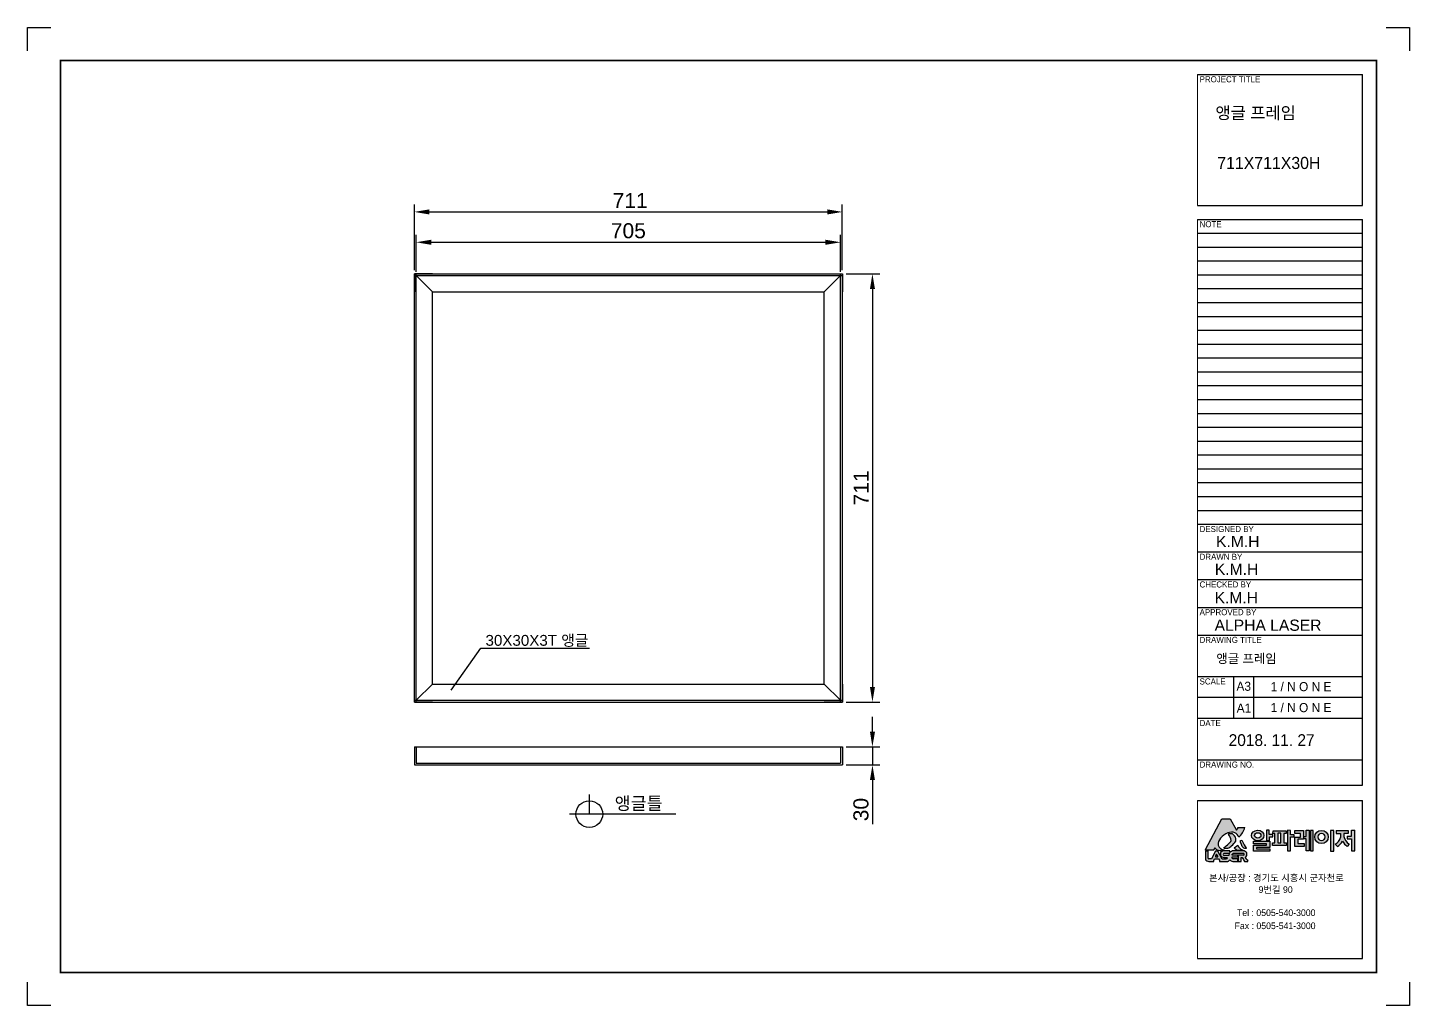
# Model space of a CAD drawing. Header units: millimetres. Extents: x 3004 to 7901, y 908 to 2531.
# Drawn here: x 5606 to 7901, y 908 to 2531 of the extents above; entities that cross this region are included whole.
import ezdxf
from ezdxf.enums import TextEntityAlignment as Align

# ---------------------------------------------------------------- set-up
doc = ezdxf.new("R2010")
doc.units = ezdxf.units.MM
doc.layers.add('LAYOUT', color=7, linetype='Continuous')
doc.layers.add('TEXT', color=7, linetype='Continuous')
doc.styles.add('H', font='')
doc.styles.get("Standard").update_dxf_attribs({"font": 'arial.ttf'})
doc.styles.get('H').set_extended_font_data('Dotum')
doc.dimstyles.new('ISO-25', dxfattribs={"dimscale": 10, "dimtxt": 2.5, "dimasz": 2.5, "dimexe": 1.25, "dimexo": 0.625, "dimtad": 1, "dimtxsty": 'Standard', "dimcen": 2.5, "dimadec": 0, "dimazin": 0, "dimtfac": 1, "dimtmove": 0, "dimatfit": 3, "dimfxl": 1, "dimarcsym": 0})

# ---------------------------------------------------------------- blocks, each defined once
blk = doc.blocks.new('*D25')
at = {"color": 0, "lineweight": -2, "transparency": 16777216}
for p, q in [((6248.3, 2128.3), (6248.3, 2237.4)), ((6959.3, 2128.3), (6959.3, 2237.4)), ((6273.3, 2224.9), (6934.3, 2224.9))]:
    blk.add_line(p, q, dxfattribs=at)
at = {"color": 0, "transparency": 16777216}
for points in [[(6273.3, 2229.1), (6273.3, 2220.7), (6248.3, 2224.9)], [(6934.3, 2229.1), (6934.3, 2220.7), (6959.3, 2224.9)]]:
    blk.add_solid(points, dxfattribs=at)
at = {"layer": 'Defpoints', "color": 0, "transparency": 16777216}
for p in [(6959.3, 2224.9), (6248.3, 2122.1), (6959.3, 2122.1)]:
    blk.add_point(p, dxfattribs=at)
at = {"color": 0, "transparency": 16777216, "insert": (6606.8, 2243.7), "char_height": 25, "attachment_point": 5}
blk.add_mtext('711', dxfattribs=at)
blk = doc.blocks.new('*D27')
at = {"color": 0, "lineweight": -2, "transparency": 16777216}
for p, q in [((6965.6, 2122.1), (7021.8, 2122.1)), ((7009.3, 2097.1), (7009.3, 1436.1)), ((6965.6, 1411.1), (7021.8, 1411.1))]:
    blk.add_line(p, q, dxfattribs=at)
at = {"color": 0, "transparency": 16777216}
for points in [[(7005.2, 2097.1), (7013.5, 2097.1), (7009.3, 2122.1)], [(7005.2, 1436.1), (7013.5, 1436.1), (7009.3, 1411.1)]]:
    blk.add_solid(points, dxfattribs=at)
at = {"layer": 'Defpoints', "color": 0, "transparency": 16777216}
for p in [(6959.3, 2122.1), (6959.3, 1411.1), (7009.3, 1411.1)]:
    blk.add_point(p, dxfattribs=at)
at = {"color": 0, "transparency": 16777216, "insert": (6990.5, 1766.6), "char_height": 25, "attachment_point": 5, "rotation": 90}
blk.add_mtext('711', dxfattribs=at)
blk = doc.blocks.new('*D28')
at = {"color": 0, "lineweight": -2, "transparency": 16777216}
for p, q in [((7009.3, 1361.7), (7009.3, 1386.7)), ((6965.6, 1336.7), (7021.8, 1336.7)), ((7009.3, 1336.7), (7009.3, 1306.7)), ((6965.6, 1306.7), (7021.8, 1306.7)), ((7009.3, 1281.7), (7009.3, 1208.5))]:
    blk.add_line(p, q, dxfattribs=at)
at = {"color": 0, "transparency": 16777216}
for points in [[(7005.2, 1361.7), (7013.5, 1361.7), (7009.3, 1336.7)], [(7005.2, 1281.7), (7013.5, 1281.7), (7009.3, 1306.7)]]:
    blk.add_solid(points, dxfattribs=at)
at = {"layer": 'Defpoints', "color": 0, "transparency": 16777216}
for p in [(6959.3, 1336.7), (6959.3, 1306.7), (7009.3, 1306.7)]:
    blk.add_point(p, dxfattribs=at)
at = {"color": 0, "transparency": 16777216, "insert": (6990.3, 1232.6), "char_height": 25, "attachment_point": 5, "rotation": 90}
blk.add_mtext('30', dxfattribs=at)
blk = doc.blocks.new('*D29')
at = {"color": 0, "lineweight": -2, "transparency": 16777216}
for p, q in [((6251.3, 2125.3), (6251.3, 2187)), ((6956.3, 2125.3), (6956.3, 2187)), ((6276.3, 2174.5), (6931.3, 2174.5))]:
    blk.add_line(p, q, dxfattribs=at)
at = {"color": 0, "transparency": 16777216}
for points in [[(6276.3, 2178.7), (6276.3, 2170.3), (6251.3, 2174.5)], [(6931.3, 2178.7), (6931.3, 2170.3), (6956.3, 2174.5)]]:
    blk.add_solid(points, dxfattribs=at)
at = {"layer": 'Defpoints', "color": 0, "transparency": 16777216}
for p in [(6956.3, 2174.5), (6251.3, 2119.1), (6956.3, 2119.1)]:
    blk.add_point(p, dxfattribs=at)
at = {"color": 0, "transparency": 16777216, "insert": (6603.8, 2193.5), "char_height": 25, "attachment_point": 5}
blk.add_mtext('705', dxfattribs=at)

msp = doc.modelspace()

# ---------------------------------------------------------------- hatches: boundary and pattern name
h = msp.add_hatch(color=256)
h.dxf.hatch_style = 1
h.set_gradient(color1=(255, 0, 0), color2=(255, 159, 127), tint=1)
h.paths.add_polyline_path([(7562.463, 1166.293), (7562.406, 1165.19), (7575.726, 1165.19, 0.21428371), (7577.65, 1168.246, -0.65582827), (7578.566, 1168.5, 0.18566975), (7586.479, 1164.903, 0.14885116), (7593.316, 1164.885, 0.40417411), (7593.513, 1165.633, -0.31673285), (7583.675, 1173.383, -0.22153353), (7587.659, 1185.192, -0.10506606), (7599.957, 1193.761, -0.18522871), (7611.434, 1194.139, -0.19606385), (7617.93, 1186.956, 0.14159657), (7627.978, 1202.77), (7616.545, 1202.888), (7616.308, 1201.352), (7615.441, 1199.934), (7614.101, 1198.161), (7603.735, 1217.39), (7589.847, 1217.504)])
h.paths.add_polyline_path([(7600.746, 1175.692, -0.08302958), (7593.088, 1169.657, 0.23003429), (7593.874, 1168.525, 0.02120436), (7599.568, 1168.586, 0.13784813), (7606.064, 1172.487, 0.05763819), (7613.028, 1180.123, 0.06043638), (7612.952, 1184.543, 0.2375005), (7607.25, 1192.299), (7600.585, 1192.299), (7600.585, 1191.32, -0.12118266), (7605.449, 1181.424, -0.13516742)], flags=17)
h.paths.add_polyline_path([(7617.255, 1170.616), (7616.143, 1173.629), (7610.404, 1168.984, 0.04437814), (7615.469, 1164.927), (7624.175, 1165.277), (7624.175, 1165.628), (7621.111, 1166.616)], flags=17)
h.paths.add_polyline_path([(7622.743, 1172.818), (7623.64, 1171.334), (7626.488, 1168.428), (7628.192, 1167.752), (7630.133, 1167.752), (7630.113, 1168.481), (7627.019, 1174.271), (7622.786, 1182.092), (7620.932, 1181.089), (7620.932, 1178.391), (7622.248, 1174.782)])
h.paths.add_polyline_path([(7568.4, 1150.638, -0.41915539), (7566.643, 1152.245), (7566.643, 1164.09), (7562.384, 1164.09), (7562.384, 1150.434, 0.25445661), (7568.054, 1146.212), (7576.29, 1146.212), (7576.29, 1148.34), (7577.514, 1150.57), (7584.401, 1150.57), (7585.982, 1148.403), (7585.982, 1146.213), (7598.127, 1146.213, 0.1904791), (7603.089, 1149.161, 0.14773497), (7607.988, 1146.427), (7616.261, 1146.427), (7616.261, 1150.632), (7608.659, 1150.632, -0.05244857), (7606.794, 1151.954), (7606.794, 1153.922), (7616.135, 1153.922), (7616.135, 1157.116), (7606.763, 1157.116), (7606.763, 1158.536, -0.04476099), (7609.215, 1159.993), (7625.601, 1159.993, -0.64883607), (7625.948, 1156.814), (7617.041, 1156.814), (7617.041, 1146.303), (7621.814, 1146.303), (7621.814, 1153.123), (7623.446, 1153.123, 0.01692036), (7627.702, 1146.34), (7632.795, 1146.34), (7632.795, 1147.705, -0.02431798), (7628.711, 1153.011, 0.06490835), (7631.056, 1156.105), (7631.056, 1160.848, 0.2290019), (7625.777, 1164.28), (7609.249, 1164.28, 0.12700309), (7602.809, 1161.333), (7602.809, 1163.989), (7592.486, 1163.989, 0.22688985), (7587.342, 1160.337), (7587.342, 1156.435, 0.19348323), (7592.958, 1152.935), (7597.977, 1152.935, 0.03004557), (7598.943, 1151.9, 0.13671569), (7597.253, 1150.338), (7590.065, 1150.338), (7582.977, 1163.733), (7579.173, 1163.733), (7572.71, 1150.638)])
h.paths.add_polyline_path([(7579.336, 1154.235), (7579.336, 1155.593), (7580.93, 1158.752), (7582.865, 1155.427), (7582.865, 1154.235)], flags=16)
h.paths.add_polyline_path([(7593.405, 1159.997), (7602.042, 1160.022), (7601.669, 1156.491), (7593.723, 1156.491, -0.92495809)], flags=16)
edge = h.paths.add_edge_path()
edge.add_ellipse((7649.358, 1189.538), major_axis=(-10.333, -0.14), ratio=0.85059813, start_angle=0, end_angle=360)
edge = h.paths.add_edge_path(flags=16)
edge.add_ellipse((7649.497, 1189.717), major_axis=(-5.246, 0), ratio=0.84336764, start_angle=0, end_angle=360)
h.paths.add_polyline_path([(7669.532, 1179.939), (7642.393, 1179.939), (7642.223, 1175.752), (7663.788, 1175.752), (7663.788, 1173.583), (7642.298, 1173.583), (7642.298, 1163.833), (7669.453, 1163.833), (7669.453, 1167.673), (7647.517, 1167.673), (7647.517, 1169.751), (7669.532, 1169.751)])
h.paths.add_polyline_path([(7663.705, 1181.522), (7669.052, 1181.522), (7669.052, 1187.304), (7674.24, 1187.304), (7674.24, 1191.291), (7668.653, 1191.291), (7668.653, 1198.348), (7663.705, 1198.268)])
h.paths.add_polyline_path([(7677.961, 1193.03), (7677.961, 1177.578), (7674.007, 1177.578), (7674.007, 1173.03), (7696.93, 1173.03), (7696.93, 1177.538), (7692.817, 1177.538), (7692.817, 1193.038), (7696.77, 1193.038), (7696.77, 1197.586), (7674.805, 1197.586), (7674.566, 1193.03)])
h.paths.add_polyline_path([(7683.072, 1193.31), (7687.945, 1193.19), (7687.945, 1177.549), (7683.072, 1177.549)], flags=16)
h.paths.add_polyline_path([(7703.728, 1190.898), (7703.728, 1197.983), (7698.809, 1198.238), (7698.809, 1164.026), (7704.111, 1164.026), (7704.111, 1187.132), (7709.925, 1187.132), (7709.925, 1190.898)])
h.paths.add_polyline_path([(7715.839, 1183.481), (7725.229, 1183.481), (7725.229, 1197.613), (7710.965, 1197.613), (7711.004, 1193.053), (7720.194, 1193.053), (7720.194, 1187.054), (7711.204, 1187.054), (7711.204, 1171.525), (7726.587, 1171.525), (7726.587, 1176.276), (7715.839, 1176.276)])
h.paths.add_polyline_path([(7729.791, 1163.978), (7735.025, 1163.978), (7735.025, 1198.182), (7729.83, 1198.182), (7729.83, 1187.872), (7725.993, 1187.872), (7725.931, 1183.907), (7729.791, 1183.907)])
h.paths.add_polyline_path([(7737.001, 1163.939), (7741.734, 1163.939), (7741.734, 1197.928), (7737.001, 1197.928)])
edge = h.paths.add_edge_path()
edge.add_ellipse((7755.356, 1187.105), major_axis=(-11.318, 0), ratio=0.97440093, start_angle=0, end_angle=360)
edge = h.paths.add_edge_path(flags=16)
edge.add_ellipse((7755.396, 1187.105), major_axis=(0, -6.194), ratio=0.89757008, start_angle=0, end_angle=360)
h.paths.add_polyline_path([(7770.077, 1163.81), (7775.772, 1163.81), (7775.772, 1198.136), (7770.077, 1198.085)])
h.paths.add_polyline_path([(7790.343, 1180.217, 0.12138521), (7798.097, 1171.571), (7801.331, 1175.353, -0.19692761), (7792.589, 1188.144), (7792.589, 1193.017), (7799.866, 1193.017), (7799.866, 1197.637), (7779.729, 1197.637), (7779.729, 1193.117), (7787.062, 1193.117), (7787.062, 1186.221, -0.18109708), (7778.168, 1174.953), (7781.84, 1171.221, 0.10922561)])
h.paths.add_polyline_path([(7810.462, 1198.194), (7805.052, 1198.194), (7805.052, 1188.481), (7797.916, 1188.481), (7797.916, 1184.007), (7804.946, 1184.007), (7804.946, 1164.107), (7810.462, 1164.107)])

# ---------------------------------------------------------------- linework, layer by layer
for p, q in [((5605.832, 2530.828), (5644.48, 2530.828)), ((5605.832, 2492.179), (5605.832, 2530.828)), ((7862.676, 2530.828), (7901.325, 2530.828)), ((7901.325, 2530.828), (7901.325, 2492.179)), ((7549.188, 2453.168), (7823.665, 2453.168)), ((7823.665, 2235.52), (7823.665, 2453.168)), ((7549.188, 2235.52), (7823.665, 2235.52)), ((7549.188, 2212.515), (7823.665, 2212.515)), ((7823.665, 1273.155), (7823.665, 2212.515)), ((7549.188, 2189.51), (7823.665, 2189.51)), ((7549.188, 2166.504), (7823.665, 2166.504)), ((7549.188, 2143.499), (7823.665, 2143.499)), ((6248.327, 2122.077), (6248.327, 2092.077)), ((6248.327, 2122.077), (6959.327, 2122.077)), ((6248.327, 1411.077), (6248.327, 2122.077)), ((6278.327, 2122.077), (6248.327, 2122.077)), ((6248.327, 2119.077), (6959.327, 2119.077)), ((6251.327, 1411.077), (6251.327, 2122.077)), ((6278.327, 2092.077), (6251.327, 2119.077)), ((6929.327, 2122.077), (6959.327, 2122.077)), ((6929.327, 2092.077), (6956.327, 2119.077)), ((6956.327, 1411.077), (6956.327, 2122.077)), ((6959.327, 2092.077), (6959.327, 2122.077)), ((6959.327, 2122.077), (6959.327, 2092.077)), ((6959.327, 1411.077), (6959.327, 2122.077)), ((7549.188, 2120.494), (7823.665, 2120.494)), ((6278.327, 2092.077), (6929.327, 2092.077)), ((6278.327, 1441.077), (6278.327, 2092.077)), ((6929.327, 1441.077), (6929.327, 2092.077)), ((7549.188, 2097.489), (7823.665, 2097.489)), ((7549.188, 2074.484), (7823.665, 2074.484)), ((7549.188, 2051.479), (7823.665, 2051.479)), ((7549.188, 2028.474), (7823.665, 2028.474)), ((7549.188, 2005.469), (7823.665, 2005.469)), ((7549.188, 1982.463), (7823.665, 1982.463)), ((7549.188, 1959.458), (7823.665, 1959.458)), ((7549.188, 1936.453), (7823.665, 1936.453)), ((7549.188, 1913.448), (7823.665, 1913.448)), ((7549.188, 1890.443), (7823.665, 1890.443)), ((7549.188, 1867.438), (7823.665, 1867.438)), ((7549.188, 1844.433), (7823.665, 1844.433)), ((7549.188, 1821.428), (7823.665, 1821.428)), ((7549.188, 1798.422), (7823.665, 1798.422)), ((7549.188, 1775.417), (7823.665, 1775.417)), ((7549.188, 1752.412), (7823.665, 1752.412)), ((7549.188, 1729.407), (7823.665, 1729.407)), ((7549.188, 1706.402), (7823.665, 1706.402)), ((7549.188, 1660.392), (7823.665, 1660.392)), ((7549.188, 1614.381), (7823.665, 1614.381)), ((7549.188, 1568.371), (7823.665, 1568.371)), ((7549.188, 1522.361), (7823.665, 1522.361)), ((6309.423, 1430.927), (6358.556, 1500.849)), ((6358.556, 1500.849), (6539.044, 1500.849)), ((7549.188, 1453.346), (7823.665, 1453.346)), ((7609.352, 1453.346), (7609.352, 1384.33)), ((7642.343, 1453.346), (7642.343, 1384.33)), ((6248.327, 1411.077), (6248.327, 1441.077)), ((6278.327, 1441.077), (6251.327, 1414.077)), ((6278.327, 1441.077), (6929.327, 1441.077)), ((6929.327, 1441.077), (6956.327, 1414.077)), ((6959.327, 1441.077), (6959.327, 1411.077)), ((6959.327, 1411.077), (6959.327, 1441.077)), ((6248.327, 1414.077), (6959.327, 1414.077)), ((6248.327, 1411.077), (6278.327, 1411.077)), ((6248.327, 1411.077), (6959.327, 1411.077)), ((6278.327, 1411.077), (6248.327, 1411.077)), ((6959.327, 1411.077), (6929.327, 1411.077)), ((6929.327, 1411.077), (6959.327, 1411.077)), ((7823.665, 1418.838), (7549.188, 1418.838)), ((7549.188, 1384.33), (7823.665, 1384.33)), ((6248.327, 1336.665), (6959.327, 1336.665)), ((6248.327, 1336.665), (6248.327, 1306.665)), ((6251.327, 1336.665), (6251.327, 1309.665)), ((6956.327, 1336.665), (6956.327, 1309.665)), ((6959.327, 1336.665), (6959.327, 1306.665)), ((6251.327, 1309.665), (6956.327, 1309.665)), ((7549.188, 1315.315), (7823.665, 1315.315)), ((6248.327, 1306.665), (6959.327, 1306.665)), ((7549.188, 1273.155), (7823.665, 1273.155)), ((6539.015, 1225.1), (6539.015, 1257.871)), ((7549.188, 1247.463), (7823.665, 1247.463)), ((7823.665, 985.246), (7823.665, 1247.463)), ((6682.657, 1225.1), (6506.244, 1225.1)), ((7562.463, 1166.293), (7589.847, 1217.504)), ((7589.847, 1217.504), (7603.735, 1217.39)), ((7603.735, 1217.39), (7614.101, 1198.161)), ((7614.101, 1198.161), (7615.441, 1199.934)), ((7615.441, 1199.934), (7616.308, 1201.352)), ((7616.308, 1201.352), (7616.545, 1202.888)), ((7616.545, 1202.888), (7627.978, 1202.77)), ((7668.653, 1198.348), (7663.705, 1198.268)), ((7663.705, 1198.268), (7663.705, 1181.522)), ((7668.653, 1191.291), (7668.653, 1198.348)), ((7674.566, 1193.03), (7674.805, 1197.586)), ((7674.805, 1197.586), (7696.77, 1197.586)), ((7696.77, 1197.586), (7696.77, 1193.038)), ((7698.809, 1198.238), (7698.809, 1164.026)), ((7703.728, 1197.983), (7698.809, 1198.238)), ((7703.728, 1190.898), (7703.728, 1197.983)), ((7710.965, 1197.613), (7725.229, 1197.613)), ((7711.004, 1193.053), (7710.965, 1197.613)), ((7725.229, 1197.613), (7725.229, 1183.481)), ((7729.83, 1187.872), (7729.83, 1198.182)), ((7729.83, 1198.182), (7735.025, 1198.182)), ((7735.025, 1198.182), (7735.025, 1163.978)), ((7737.001, 1197.928), (7737.001, 1163.939)), ((7741.734, 1197.928), (7737.001, 1197.928)), ((7741.734, 1163.939), (7741.734, 1197.928)), ((7775.772, 1198.136), (7770.077, 1198.085)), ((7770.077, 1198.085), (7770.077, 1163.81)), ((7775.772, 1163.81), (7775.772, 1198.136)), ((7779.729, 1197.637), (7799.866, 1197.637)), ((7779.729, 1197.637), (7779.729, 1193.117)), ((7799.866, 1197.637), (7799.866, 1193.017)), ((7805.052, 1188.481), (7805.052, 1198.194)), ((7805.052, 1198.194), (7810.462, 1198.194)), ((7810.462, 1164.107), (7810.462, 1198.194)), ((7607.25, 1192.299), (7600.585, 1192.299)), ((7600.585, 1192.299), (7600.585, 1191.32)), ((7610.404, 1168.984), (7616.143, 1173.629)), ((7616.143, 1173.629), (7617.255, 1170.616)), ((7620.932, 1181.089), (7622.786, 1182.092)), ((7620.932, 1178.391), (7620.932, 1181.089)), ((7622.248, 1174.782), (7620.932, 1178.391)), ((7622.743, 1172.818), (7622.248, 1174.782)), ((7623.64, 1171.334), (7622.743, 1172.818)), ((7622.815, 1182.038), (7627.019, 1174.271)), ((7626.488, 1168.428), (7623.64, 1171.334)), ((7627.019, 1174.271), (7630.113, 1168.481)), ((7642.223, 1175.752), (7642.393, 1179.939)), ((7663.788, 1175.752), (7642.223, 1175.752)), ((7642.298, 1163.833), (7642.298, 1173.583)), ((7642.298, 1173.583), (7663.788, 1173.583)), ((7642.393, 1179.939), (7669.532, 1179.939)), ((7663.705, 1181.522), (7669.052, 1181.522)), ((7663.788, 1173.583), (7663.788, 1175.752)), ((7674.24, 1191.291), (7668.653, 1191.291)), ((7669.052, 1181.522), (7669.052, 1187.304)), ((7669.052, 1187.304), (7674.24, 1187.304)), ((7669.532, 1179.939), (7669.532, 1169.751)), ((7674.007, 1173.03), (7674.007, 1177.578)), ((7674.007, 1177.578), (7677.961, 1177.578)), ((7696.93, 1173.03), (7674.007, 1173.03)), ((7674.24, 1187.304), (7674.24, 1191.291)), ((7677.961, 1193.03), (7674.566, 1193.03)), ((7677.961, 1177.578), (7677.961, 1193.03)), ((7683.072, 1193.31), (7683.072, 1177.549)), ((7687.945, 1193.19), (7683.072, 1193.31)), ((7683.072, 1177.549), (7687.945, 1177.549)), ((7687.945, 1177.549), (7687.945, 1193.19)), ((7696.77, 1193.038), (7692.817, 1193.038)), ((7692.817, 1193.038), (7692.817, 1177.538)), ((7692.817, 1177.538), (7696.93, 1177.538)), ((7696.93, 1177.538), (7696.93, 1173.03)), ((7709.925, 1190.898), (7703.728, 1190.898)), ((7704.111, 1164.026), (7704.111, 1187.132)), ((7704.111, 1187.132), (7709.925, 1187.132)), ((7709.925, 1187.132), (7709.925, 1190.898)), ((7720.194, 1193.053), (7711.004, 1193.053)), ((7711.204, 1171.525), (7711.204, 1187.054)), ((7711.204, 1187.054), (7720.194, 1187.054)), ((7726.587, 1171.525), (7711.204, 1171.525)), ((7725.229, 1183.481), (7715.839, 1183.481)), ((7715.839, 1183.481), (7715.839, 1176.276)), ((7715.839, 1176.276), (7726.587, 1176.276)), ((7720.194, 1187.054), (7720.194, 1193.053)), ((7725.931, 1183.907), (7725.993, 1187.872)), ((7729.791, 1183.907), (7725.931, 1183.907)), ((7725.993, 1187.872), (7729.83, 1187.872)), ((7726.587, 1176.276), (7726.587, 1171.525)), ((7729.791, 1163.978), (7729.791, 1183.907)), ((7778.168, 1174.953), (7781.84, 1171.221)), ((7779.729, 1193.117), (7787.062, 1193.117)), ((7787.062, 1193.117), (7787.062, 1186.221)), ((7799.866, 1193.017), (7792.589, 1193.017)), ((7792.589, 1193.017), (7792.589, 1188.144)), ((7797.916, 1188.481), (7797.916, 1184.007)), ((7797.916, 1188.481), (7805.052, 1188.481)), ((7797.916, 1184.007), (7804.946, 1184.007)), ((7801.331, 1175.353), (7798.097, 1171.571)), ((7804.946, 1184.007), (7804.946, 1164.107)), ((7562.384, 1164.09), (7566.643, 1164.09)), ((7562.384, 1164.09), (7562.384, 1150.434)), ((7562.406, 1165.19), (7562.463, 1166.293)), ((7575.726, 1165.19), (7562.406, 1165.19)), ((7566.643, 1164.09), (7566.643, 1152.245)), ((7572.71, 1150.638), (7568.223, 1150.638)), ((7579.173, 1163.733), (7572.71, 1150.638)), ((7576.29, 1148.34), (7577.514, 1150.57)), ((7576.29, 1146.212), (7576.29, 1148.34)), ((7577.514, 1150.57), (7584.401, 1150.57)), ((7582.977, 1163.733), (7579.173, 1163.733)), ((7580.93, 1158.752), (7579.336, 1155.593)), ((7579.336, 1155.593), (7579.336, 1154.235)), ((7579.336, 1154.235), (7582.865, 1154.235)), ((7582.865, 1155.427), (7580.93, 1158.752)), ((7582.865, 1154.235), (7582.865, 1155.427)), ((7590.065, 1150.338), (7582.977, 1163.733)), ((7584.401, 1150.57), (7585.982, 1148.403)), ((7585.982, 1148.403), (7585.982, 1146.213)), ((7587.342, 1160.337), (7587.342, 1156.435)), ((7597.253, 1150.338), (7590.065, 1150.338)), ((7602.809, 1163.989), (7592.486, 1163.989)), ((7592.958, 1152.935), (7597.977, 1152.935)), ((7593.405, 1159.997), (7602.042, 1160.022)), ((7601.669, 1156.491), (7593.679, 1156.491)), ((7602.042, 1160.022), (7601.669, 1156.491)), ((7602.809, 1161.333), (7602.809, 1163.989)), ((7606.763, 1157.116), (7606.763, 1158.536)), ((7616.135, 1157.116), (7606.763, 1157.116)), ((7606.794, 1151.954), (7606.794, 1153.922)), ((7606.794, 1153.922), (7616.135, 1153.922)), ((7616.261, 1150.632), (7608.659, 1150.632)), ((7609.215, 1159.993), (7625.601, 1159.993)), ((7625.777, 1164.28), (7609.249, 1164.28)), ((7624.175, 1165.277), (7615.469, 1164.927)), ((7616.135, 1153.922), (7616.135, 1157.116)), ((7616.261, 1146.427), (7616.261, 1150.632)), ((7625.948, 1156.814), (7617.041, 1156.814)), ((7617.041, 1156.814), (7617.041, 1146.303)), ((7617.255, 1170.616), (7621.111, 1166.616)), ((7621.111, 1166.616), (7624.175, 1165.628)), ((7621.814, 1146.303), (7621.814, 1153.123)), ((7621.814, 1153.123), (7623.446, 1153.123)), ((7624.175, 1165.628), (7624.175, 1165.277)), ((7628.192, 1167.752), (7626.488, 1168.428)), ((7630.133, 1167.752), (7628.192, 1167.752)), ((7630.113, 1168.481), (7630.133, 1167.752)), ((7631.056, 1156.105), (7631.056, 1160.848)), ((7669.453, 1163.833), (7642.298, 1163.833)), ((7669.532, 1169.751), (7647.517, 1169.751)), ((7647.517, 1169.751), (7647.517, 1167.673)), ((7647.517, 1167.673), (7669.453, 1167.673)), ((7669.453, 1167.673), (7669.453, 1163.833)), ((7698.809, 1164.026), (7704.111, 1164.026)), ((7735.025, 1163.978), (7729.791, 1163.978)), ((7737.001, 1163.939), (7741.734, 1163.939)), ((7770.077, 1163.81), (7775.772, 1163.81)), ((7804.946, 1164.107), (7810.462, 1164.107)), ((7568.054, 1146.212), (7576.29, 1146.212)), ((7585.982, 1146.213), (7598.127, 1146.213)), ((7607.988, 1146.427), (7616.261, 1146.427)), ((7617.041, 1146.303), (7621.814, 1146.303)), ((7627.702, 1146.34), (7632.795, 1146.34)), ((7632.795, 1146.34), (7632.795, 1147.705)), ((7549.188, 985.246), (7823.665, 985.246)), ((5605.832, 907.586), (5605.832, 946.235)), ((7901.325, 946.235), (7901.325, 907.586)), ((5644.48, 907.586), (5605.832, 907.586)), ((7901.325, 907.586), (7862.676, 907.586))]:
    msp.add_line(p, q)
at = {"color": 0, "lineweight": 20}
for p, q in [((7549.188, 2235.52), (7549.188, 2453.168)), ((7549.188, 1273.155), (7549.188, 2212.515)), ((7549.188, 985.246), (7549.188, 1247.463))]:
    msp.add_line(p, q, dxfattribs=at)
msp.add_circle((6539.015, 1225.1), 22.209)
for centre, radius, start, end in [((7613.973, 1160.537), 36.059, 112.874191, 136.864774), ((7606.188, 1178.991), 16.031, 70.897875, 112.875146), ((7605.875, 1182.583), 12.823, 19.937496, 64.30917), ((7595.593, 1212.247), 33.743, 311.450856, 343.688092), ((7598.34, 1175.012), 14.755, 136.374935, 186.339734), ((7594.098, 1176.494), 10.877, 196.62086, 266.919681), ((7587.659, 1185.192), 5.389267698774348e-13, 159.499335, 330.642246), ((7578.873, 1195.575), 29.56, 298.744002, 317.729432), ((7595.877, 1182.094), 14.003, 285.284059, 316.678667), ((7582.903, 1176.483), 23.082, 12.360482, 39.998737), ((7592.689, 1187.098), 13.965, 305.237908, 336.029381), ((7576.533, 1206.409), 44.976, 311.040269, 324.23537), ((7602.397, 1182.757), 10.705, 9.603428, 63.04441), ((7594.774, 1182.022), 18.352, 354.060111, 7.894282), ((7767.571, 1192.462), 20.467, 301.183897, 342.243286), ((7765.747, 1194.95), 28.672, 304.144287, 329.078111), ((7811.765, 1191.627), 24.271, 208.042123, 235.726125), ((7812.569, 1192.416), 20.432, 192.066379, 236.628652), ((7569.098, 1153.533), 7.395, 204.778695, 261.883955), ((7568.311, 1152.305), 1.669, 182.061918, 266.973053), ((7573.286, 1168.859), 4.406, 303.622917, 352.00729), ((7578.163, 1168.174), 0.518, 38.969526, 171.952327), ((7587.198, 1176.99), 12.108, 224.525084, 266.598355), ((7578.566, 1168.5), 4.121204710827442e-13, 41.27589, 185.355825), ((7589.927, 1176.123), 11.737, 252.915246, 285.363177), ((7593.731, 1156.788), 7.308, 99.810014, 150.943632), ((7594.504, 1161.669), 8.87, 216.162997, 259.964855), ((7593.701, 1158.257), 1.766, 99.63864, 269.291235), ((7593.028, 1165.361), 0.556, 270.941248, 29.231829), ((7594.647, 1169.9), 1.578, 188.84762, 240.666143), ((7595.994, 1235.655), 67.164, 268.191046, 273.049999), ((7600.901, 1148.086), 4.287, 117.182533, 148.322406), ((7607.064, 1160.446), 11.79, 219.576346, 226.460213), ((7596.879, 1153.962), 7.85, 279.151715, 322.289549), ((7611.738, 1150.333), 14.167, 100.116137, 129.068103), ((7610.063, 1155.904), 9.702, 224.033536, 257.648747), ((7616.111, 1145.601), 15.959, 115.603417, 125.855038), ((7614.008, 1160.155), 10.923, 228.666746, 240.676069), ((7635.749, 1195.432), 36.631, 226.21908, 236.38313), ((7725.763, 1212.591), 118.344, 210.165655, 214.043147), ((7625.065, 1158.326), 1.751, 300.282236, 72.190083), ((7624.866, 1157.104), 7.234, 31.170272, 82.764029), ((7618.017, 1163.55), 15.015, 315.418233, 330.273293), ((7685.262, 1192.313), 68.868, 214.798961, 220.371132)]:
    msp.add_arc(centre, radius, start, end)
for centre, major_axis, ratio in [((7649.358, 1189.538), (-10.333, -0.14), 0.85059813), ((7649.497, 1189.717), (-5.246, 0), 0.84336764), ((7755.356, 1187.105), (-11.318, 0), 0.97440093), ((7755.396, 1187.105), (0, -6.194), 0.89757008)]:
    msp.add_ellipse(centre, major_axis=major_axis, ratio=ratio)
at = {"layer": 'LAYOUT'}
for p, q in [((7846.67, 2476.173), (7170.319, 2476.173)), ((7846.67, 2324.339), (7846.67, 2476.173)), ((7846.67, 962.241), (7846.67, 1208.186)), ((5660.486, 1027.826), (5660.486, 962.241)), ((7218.142, 962.241), (7846.67, 962.241))]:
    msp.add_line(p, q, dxfattribs=at)
at = {"layer": 'LAYOUT', "const_width": 2.733}
msp.add_lwpolyline([(5660.486, 962.241), (7846.67, 962.241), (7846.67, 2476.173), (5660.486, 2476.173)], close=True, dxfattribs=at)

# ---------------------------------------------------------------- texts
at = {"style": 'H'}
for s, height, p in [('PROJECT TITLE', 10.06474, (7552.852, 2440.135)), ('앵글 프레임', 20.1295, (7579.148, 2379.348)), ('711X711X30H', 20.12948, (7582.243, 2296.123)), ('NOTE', 10.0647, (7552.852, 2199.481)), ('DESIGNED BY', 10.06474, (7552.852, 1693.369)), ('DRAWN BY', 10.0647, (7552.852, 1647.358)), ('CHECKED BY', 10.0647, (7552.852, 1601.348)), ('APPROVED BY', 10.06474, (7552.852, 1555.338)), ('DRAWING TITLE', 10.06474, (7552.852, 1509.328)), ('앵글 프레임', 15.0971, (7580.658, 1475.908)), ('SCALE', 10.0647, (7552.852, 1440.312)), ('A3', 15.0971, (7614.079, 1429.841)), ('1 / N O N E', 15.09711, (7670.852, 1429.196)), ('A1', 15.0971, (7614.447, 1393.581)), ('1 / N O N E', 15.09711, (7670.852, 1394.379)), ('DATE', 10.0647, (7552.852, 1371.297)), ('2018. 11. 27', 19.62625, (7601.111, 1338.133)), ('DRAWING NO.', 10.06474, (7552.852, 1302.281)), ('본사/공장 : 경기도 시흥시 군자천로', 11.07122, (7568.525, 1113.644)), ('9번길 90', 11.0712, (7650.751, 1094.182)), ('Tel : 0505-540-3000', 11.07122, (7614.935, 1055.832)), ('Fax : 0505-541-3000', 11.07122, (7610.999, 1034.148))]:
    msp.add_text(s, height=height, dxfattribs=at).set_placement(p)
for s, height, p in [('K.M.H', 18.59, (7580.227, 1668.499)), ('K.M.H', 18.59, (7578.126, 1622.315)), ('K.M.H', 18.59, (7577.775, 1575.081)), ('ALPHA LASER', 18.59, (7577.775, 1529.42)), ('30X30X3T 앵글', 18, (6366.497, 1504.558))]:
    msp.add_text(s, height=height).set_placement(p)
at = {"layer": 'TEXT'}
msp.add_text('앵글틀', height=21.125, dxfattribs=at).set_placement((6620.932, 1232.389), align=Align.CENTER)

# ---------------------------------------------------------------- dimensions: what is measured, and where the dimension line sits
dim = msp.add_linear_dim(base=(6959.327, 2224.9), p1=(6248.327, 2122.077), p2=(6959.327, 2122.077), dimstyle='ISO-25')
dim.commit()
dim.dimension.update_dxf_attribs({"geometry": '*D25', "text_midpoint": (6606.827, 2224.9), "dimtype": 160})
dim = msp.add_linear_dim(base=(6956.327, 2174.499), p1=(6251.327, 2119.077), p2=(6956.327, 2119.077), dimstyle='ISO-25')
dim.commit()
dim.dimension.update_dxf_attribs({"geometry": '*D29', "text_midpoint": (6603.827, 2193.513)})
for base, p1, p2, picture, middle in [((7009.329, 1411.077), (6959.327, 2122.077), (6959.327, 1411.077), '*D27', (6990.528, 1766.577)), ((7009.329, 1306.665), (6959.327, 1336.665), (6959.327, 1306.665), '*D28', (6990.306, 1232.561))]:
    dim = msp.add_linear_dim(base=base, p1=p1, p2=p2, angle=90, dimstyle='ISO-25')
    dim.commit()
    dim.dimension.update_dxf_attribs({"geometry": picture, "text_midpoint": middle})

doc.saveas('drawing.dxf')
